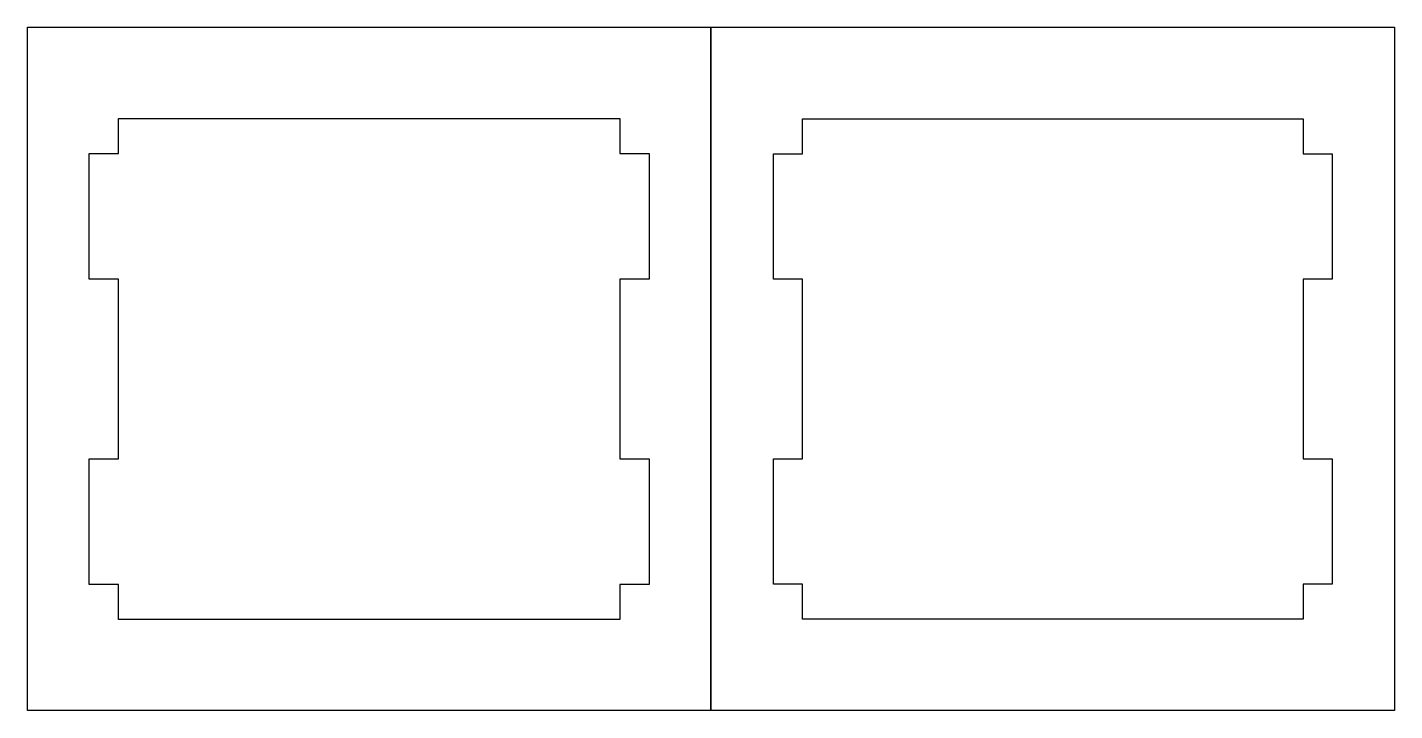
# Model space of a CAD drawing. Header units: inches. Extents: x 1.3 to 39.4, y 4.2 to 23.2.
import ezdxf

# ---------------------------------------------------------------- set-up
doc = ezdxf.new("R2010")
doc.units = ezdxf.units.IN
doc.header["$MEASUREMENT"] = 0
doc.layers.get('0').update_dxf_attribs({"color": 1})
doc.layers.add('1', color=18, linetype='Continuous')

msp = doc.modelspace()

# ---------------------------------------------------------------- linework, layer by layer
msp.add_lwpolyline([(17.771, 20.673), (17.771, 19.692), (18.584, 19.692), (18.584, 16.192), (17.771, 16.192), (17.771, 11.183), (18.584, 11.183), (18.584, 7.683), (17.771, 7.683), (17.771, 6.703), (3.801, 6.703), (3.801, 7.683), (2.988, 7.683), (2.988, 11.183), (3.801, 11.183), (3.801, 16.192), (2.988, 16.192), (2.988, 19.692), (3.801, 19.692), (3.801, 20.673)], close=True)
msp.add_lwpolyline([(22.864, 20.66), (36.809, 20.66), (36.809, 19.682), (37.62, 19.682), (37.62, 16.188), (36.809, 16.188), (36.809, 11.188), (37.62, 11.188), (37.62, 7.694), (36.809, 7.694), (36.809, 6.715), (22.864, 6.715), (22.864, 7.694), (22.052, 7.694), (22.052, 11.188), (22.864, 11.188), (22.864, 16.188), (22.052, 16.188), (22.052, 19.682), (22.864, 19.682), (22.864, 20.66)])
at = {"layer": '1'}
msp.add_lwpolyline([(1.261, 4.163), (1.261, 23.213), (20.311, 23.213), (20.311, 4.163)], close=True, dxfattribs=at)
msp.add_lwpolyline([(20.311, 23.213), (39.361, 23.213), (39.361, 4.163), (20.311, 4.163), (20.311, 23.213)], dxfattribs=at)

doc.saveas('drawing.dxf')
